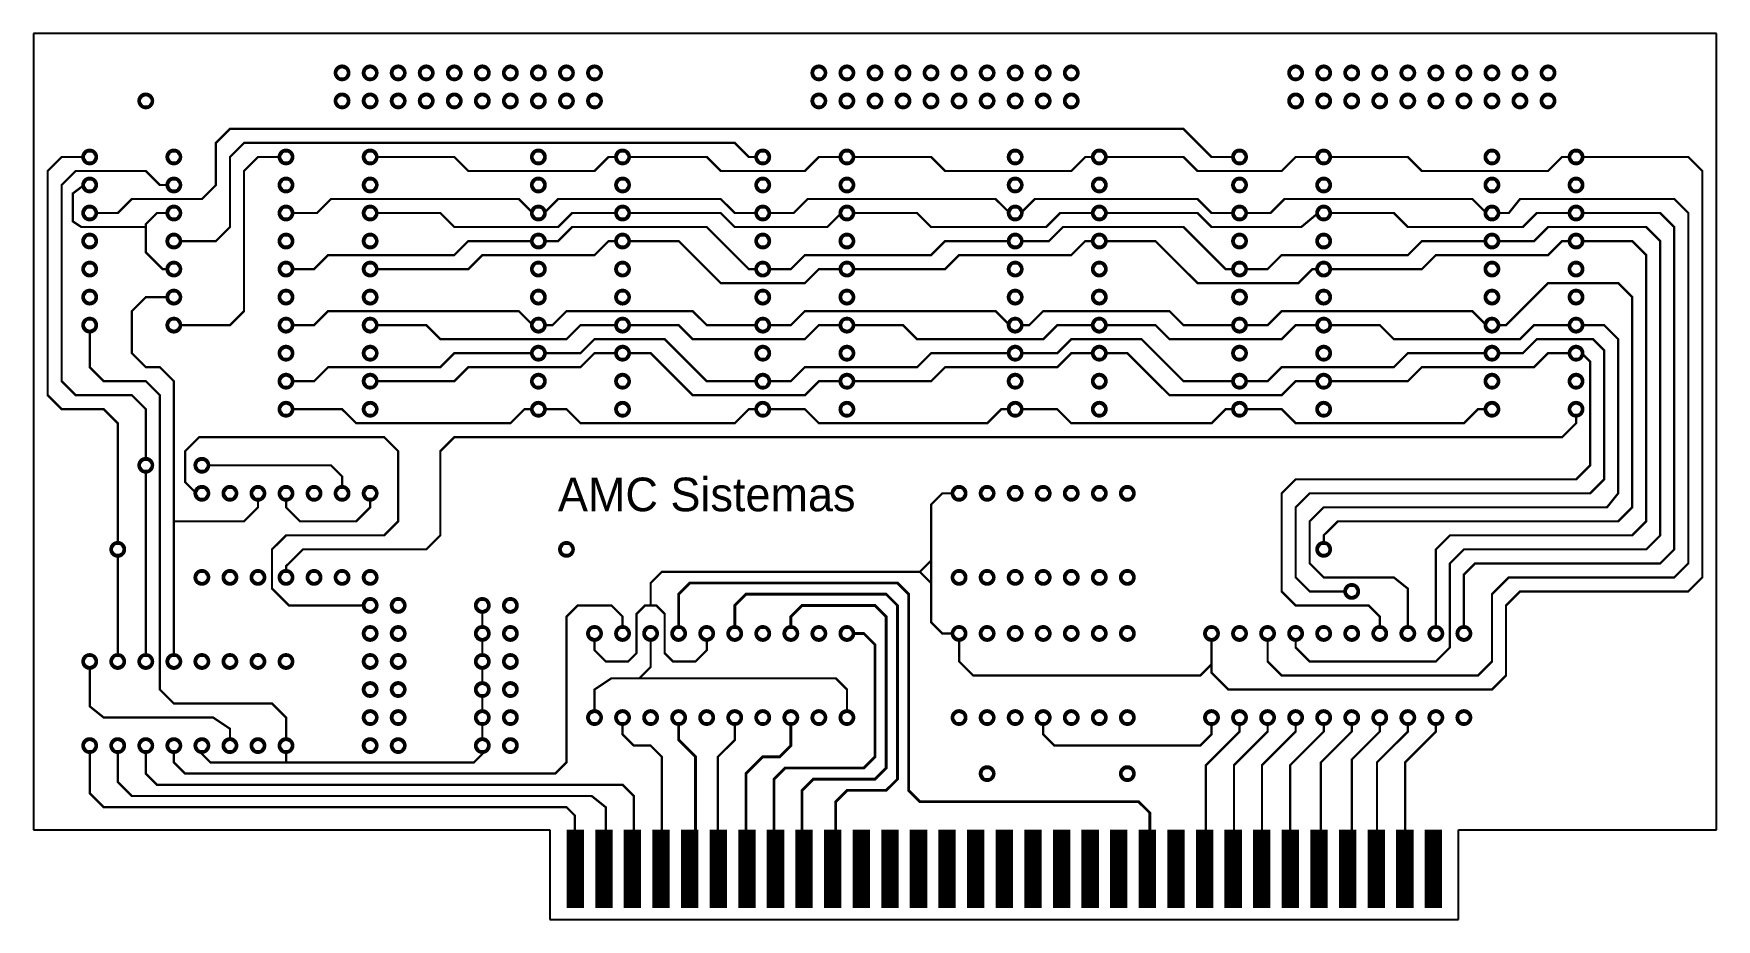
# Model space of a CAD drawing. Header units: millimetres. Extents: x 12 to 163, y 30 to 194.
# Drawn here: x 12.5 to 162.5, y 29.5 to 108.5 of the extents above; entities that cross this region are included whole.
import ezdxf
from ezdxf.enums import TextEntityAlignment as Align

# ---------------------------------------------------------------- set-up
doc = ezdxf.new("R2010")
doc.units = ezdxf.units.MM
for name, color, linetype in [('Furos', 7, 'Continuous'), ('Pontos frente', 7, 'Continuous'), ('Trilhas frente', 7, 'Continuous')]:
    doc.layers.add(name, color=color, linetype=linetype)

msp = doc.modelspace()

# ---------------------------------------------------------------- linework, layer by layer
at = {"layer": 'Furos'}
for centre in [(40, 105), (42.5, 105), (45, 105), (47.5, 105), (50, 105), (52.5, 105), (55, 105), (57.5, 105), (60, 105), (62.5, 105), (82.5, 105), (85, 105), (87.5, 105), (90, 105), (92.5, 105), (95, 105), (97.5, 105), (100, 105), (102.5, 105), (105, 105), (125, 105), (127.5, 105), (130, 105), (132.5, 105), (135, 105), (137.5, 105), (140, 105), (142.5, 105), (145, 105), (147.5, 105), (22.5, 102.5), (40, 102.5), (42.5, 102.5), (45, 102.5), (47.5, 102.5), (50, 102.5), (52.5, 102.5), (55, 102.5), (57.5, 102.5), (60, 102.5), (62.5, 102.5), (82.5, 102.5), (85, 102.5), (87.5, 102.5), (90, 102.5), (92.5, 102.5), (95, 102.5), (97.5, 102.5), (100, 102.5), (102.5, 102.5), (105, 102.5), (125, 102.5), (127.5, 102.5), (130, 102.5), (132.5, 102.5), (135, 102.5), (137.5, 102.5), (140, 102.5), (142.5, 102.5), (145, 102.5), (147.5, 102.5), (17.5, 97.5), (25, 97.5), (35, 97.5), (42.5, 97.5), (57.5, 97.5), (65, 97.5), (77.5, 97.5), (85, 97.5), (100, 97.5), (107.5, 97.5), (120, 97.5), (127.5, 97.5), (142.5, 97.5), (150, 97.5), (17.5, 95), (25, 95), (35, 95), (42.5, 95), (57.5, 95), (65, 95), (77.5, 95), (85, 95), (100, 95), (107.5, 95), (120, 95), (127.5, 95), (142.5, 95), (150, 95), (17.5, 92.5), (25, 92.5), (35, 92.5), (42.5, 92.5), (57.5, 92.5), (65, 92.5), (77.5, 92.5), (85, 92.5), (100, 92.5), (107.5, 92.5), (120, 92.5), (127.5, 92.5), (142.5, 92.5), (150, 92.5), (17.5, 90), (25, 90), (35, 90), (42.5, 90), (57.5, 90), (65, 90), (77.5, 90), (85, 90), (100, 90), (107.5, 90), (120, 90), (127.5, 90), (142.5, 90), (150, 90), (17.5, 87.5), (25, 87.5), (35, 87.5), (42.5, 87.5), (57.5, 87.5), (65, 87.5), (77.5, 87.5), (85, 87.5), (100, 87.5), (107.5, 87.5), (120, 87.5), (127.5, 87.5), (142.5, 87.5), (150, 87.5), (17.5, 85), (25, 85), (35, 85), (42.5, 85), (57.5, 85), (65, 85), (77.5, 85), (85, 85), (100, 85), (107.5, 85), (120, 85), (127.5, 85), (142.5, 85), (150, 85), (17.5, 82.5), (25, 82.5), (35, 82.5), (42.5, 82.5), (57.5, 82.5), (65, 82.5), (77.5, 82.5), (85, 82.5), (100, 82.5), (107.5, 82.5), (120, 82.5), (127.5, 82.5), (142.5, 82.5), (150, 82.5), (35, 80), (42.5, 80), (57.5, 80), (65, 80), (77.5, 80), (85, 80), (100, 80), (107.5, 80), (120, 80), (127.5, 80), (142.5, 80), (150, 80), (35, 77.5), (42.5, 77.5), (57.5, 77.5), (65, 77.5), (77.5, 77.5), (85, 77.5), (100, 77.5), (107.5, 77.5), (120, 77.5), (127.5, 77.5), (142.5, 77.5), (150, 77.5), (35, 75), (42.5, 75), (57.5, 75), (65, 75), (77.5, 75), (85, 75), (100, 75), (107.5, 75), (120, 75), (127.5, 75), (142.5, 75), (150, 75), (22.5, 70), (27.5, 70), (27.5, 67.5), (30, 67.5), (32.5, 67.5), (35, 67.5), (37.5, 67.5), (40, 67.5), (42.5, 67.5), (95, 67.5), (97.5, 67.5), (100, 67.5), (102.5, 67.5), (105, 67.5), (107.5, 67.5), (110, 67.5), (20, 62.5), (60, 62.5), (127.5, 62.5), (27.5, 60), (30, 60), (32.5, 60), (35, 60), (37.5, 60), (40, 60), (42.5, 60), (95, 60), (97.5, 60), (100, 60), (102.5, 60), (105, 60), (107.5, 60), (110, 60), (130, 58.75), (42.5, 57.5), (45, 57.5), (52.5, 57.5), (55, 57.5), (42.5, 55), (45, 55), (52.5, 55), (55, 55), (62.5, 55), (65, 55), (67.5, 55), (70, 55), (72.5, 55), (75, 55), (77.5, 55), (80, 55), (82.5, 55), (85, 55), (95, 55), (97.5, 55), (100, 55), (102.5, 55), (105, 55), (107.5, 55), (110, 55), (117.5, 55), (120, 55), (122.5, 55), (125, 55), (127.5, 55), (130, 55), (132.5, 55), (135, 55), (137.5, 55), (140, 55), (17.5, 52.5), (20, 52.5), (22.5, 52.5), (25, 52.5), (27.5, 52.5), (30, 52.5), (32.5, 52.5), (35, 52.5), (42.5, 52.5), (45, 52.5), (52.5, 52.5), (55, 52.5), (42.5, 50), (45, 50), (52.5, 50), (55, 50), (42.5, 47.5), (45, 47.5), (52.5, 47.5), (55, 47.5), (62.5, 47.5), (65, 47.5), (67.5, 47.5), (70, 47.5), (72.5, 47.5), (75, 47.5), (77.5, 47.5), (80, 47.5), (82.5, 47.5), (85, 47.5), (95, 47.5), (97.5, 47.5), (100, 47.5), (102.5, 47.5), (105, 47.5), (107.5, 47.5), (110, 47.5), (117.5, 47.5), (120, 47.5), (122.5, 47.5), (125, 47.5), (127.5, 47.5), (130, 47.5), (132.5, 47.5), (135, 47.5), (137.5, 47.5), (140, 47.5), (17.5, 45), (20, 45), (22.5, 45), (25, 45), (27.5, 45), (30, 45), (32.5, 45), (35, 45), (42.5, 45), (45, 45), (52.5, 45), (55, 45), (97.5, 42.5), (110, 42.5)]:
    msp.add_circle(centre, 0.5, dxfattribs=at)
at = {"layer": 'Pontos frente', "const_width": 0.25}
for points in [[(39.37, 105, 1), (40.62, 105, 1)], [(41.87, 105, 1), (43.12, 105, 1)], [(44.37, 105, 1), (45.62, 105, 1)], [(46.87, 105, 1), (48.12, 105, 1)], [(49.37, 105, 1), (50.62, 105, 1)], [(51.87, 105, 1), (53.12, 105, 1)], [(54.37, 105, 1), (55.62, 105, 1)], [(56.87, 105, 1), (58.12, 105, 1)], [(59.37, 105, 1), (60.62, 105, 1)], [(61.87, 105, 1), (63.12, 105, 1)], [(81.87, 105, 1), (83.12, 105, 1)], [(84.37, 105, 1), (85.62, 105, 1)], [(86.87, 105, 1), (88.12, 105, 1)], [(89.37, 105, 1), (90.62, 105, 1)], [(91.87, 105, 1), (93.12, 105, 1)], [(94.37, 105, 1), (95.62, 105, 1)], [(96.87, 105, 1), (98.12, 105, 1)], [(99.37, 105, 1), (100.62, 105, 1)], [(101.87, 105, 1), (103.12, 105, 1)], [(104.37, 105, 1), (105.62, 105, 1)], [(124.37, 105, 1), (125.62, 105, 1)], [(126.87, 105, 1), (128.12, 105, 1)], [(129.37, 105, 1), (130.62, 105, 1)], [(131.87, 105, 1), (133.12, 105, 1)], [(134.37, 105, 1), (135.62, 105, 1)], [(136.87, 105, 1), (138.12, 105, 1)], [(139.37, 105, 1), (140.62, 105, 1)], [(141.87, 105, 1), (143.12, 105, 1)], [(144.37, 105, 1), (145.62, 105, 1)], [(146.87, 105, 1), (148.12, 105, 1)], [(21.87, 102.5, 1), (23.12, 102.5, 1)], [(39.37, 102.5, 1), (40.62, 102.5, 1)], [(41.87, 102.5, 1), (43.12, 102.5, 1)], [(44.37, 102.5, 1), (45.62, 102.5, 1)], [(46.87, 102.5, 1), (48.12, 102.5, 1)], [(49.37, 102.5, 1), (50.62, 102.5, 1)], [(51.87, 102.5, 1), (53.12, 102.5, 1)], [(54.37, 102.5, 1), (55.62, 102.5, 1)], [(56.87, 102.5, 1), (58.12, 102.5, 1)], [(59.37, 102.5, 1), (60.62, 102.5, 1)], [(61.87, 102.5, 1), (63.12, 102.5, 1)], [(81.87, 102.5, 1), (83.12, 102.5, 1)], [(84.37, 102.5, 1), (85.62, 102.5, 1)], [(86.87, 102.5, 1), (88.12, 102.5, 1)], [(89.37, 102.5, 1), (90.62, 102.5, 1)], [(91.87, 102.5, 1), (93.12, 102.5, 1)], [(94.37, 102.5, 1), (95.62, 102.5, 1)], [(96.87, 102.5, 1), (98.12, 102.5, 1)], [(99.37, 102.5, 1), (100.62, 102.5, 1)], [(101.87, 102.5, 1), (103.12, 102.5, 1)], [(104.37, 102.5, 1), (105.62, 102.5, 1)], [(124.37, 102.5, 1), (125.62, 102.5, 1)], [(126.87, 102.5, 1), (128.12, 102.5, 1)], [(129.37, 102.5, 1), (130.62, 102.5, 1)], [(131.87, 102.5, 1), (133.12, 102.5, 1)], [(134.37, 102.5, 1), (135.62, 102.5, 1)], [(136.87, 102.5, 1), (138.12, 102.5, 1)], [(139.37, 102.5, 1), (140.62, 102.5, 1)], [(141.87, 102.5, 1), (143.12, 102.5, 1)], [(144.37, 102.5, 1), (145.62, 102.5, 1)], [(146.87, 102.5, 1), (148.12, 102.5, 1)], [(16.87, 97.5, 1), (18.12, 97.5, 1)], [(24.37, 97.5, 1), (25.62, 97.5, 1)], [(34.37, 97.5, 1), (35.62, 97.5, 1)], [(41.87, 97.5, 1), (43.12, 97.5, 1)], [(56.87, 97.5, 1), (58.12, 97.5, 1)], [(64.37, 97.5, 1), (65.62, 97.5, 1)], [(76.87, 97.5, 1), (78.12, 97.5, 1)], [(84.37, 97.5, 1), (85.62, 97.5, 1)], [(99.37, 97.5, 1), (100.62, 97.5, 1)], [(106.87, 97.5, 1), (108.12, 97.5, 1)], [(119.37, 97.5, 1), (120.62, 97.5, 1)], [(126.87, 97.5, 1), (128.12, 97.5, 1)], [(141.87, 97.5, 1), (143.12, 97.5, 1)], [(149.37, 97.5, 1), (150.62, 97.5, 1)], [(16.87, 95, 1), (18.12, 95, 1)], [(24.37, 95, 1), (25.62, 95, 1)], [(34.37, 95, 1), (35.62, 95, 1)], [(41.87, 95, 1), (43.12, 95, 1)], [(56.87, 95, 1), (58.12, 95, 1)], [(64.37, 95, 1), (65.62, 95, 1)], [(76.87, 95, 1), (78.12, 95, 1)], [(84.37, 95, 1), (85.62, 95, 1)], [(99.37, 95, 1), (100.62, 95, 1)], [(106.87, 95, 1), (108.12, 95, 1)], [(119.37, 95, 1), (120.62, 95, 1)], [(126.87, 95, 1), (128.12, 95, 1)], [(141.87, 95, 1), (143.12, 95, 1)], [(149.37, 95, 1), (150.62, 95, 1)], [(16.87, 92.5, 1), (18.12, 92.5, 1)], [(24.37, 92.5, 1), (25.62, 92.5, 1)], [(34.37, 92.5, 1), (35.62, 92.5, 1)], [(41.87, 92.5, 1), (43.12, 92.5, 1)], [(56.87, 92.5, 1), (58.12, 92.5, 1)], [(64.37, 92.5, 1), (65.62, 92.5, 1)], [(76.87, 92.5, 1), (78.12, 92.5, 1)], [(84.37, 92.5, 1), (85.62, 92.5, 1)], [(99.37, 92.5, 1), (100.62, 92.5, 1)], [(106.87, 92.5, 1), (108.12, 92.5, 1)], [(119.37, 92.5, 1), (120.62, 92.5, 1)], [(126.87, 92.5, 1), (128.12, 92.5, 1)], [(141.87, 92.5, 1), (143.12, 92.5, 1)], [(149.37, 92.5, 1), (150.62, 92.5, 1)], [(16.87, 90, 1), (18.12, 90, 1)], [(24.37, 90, 1), (25.62, 90, 1)], [(34.37, 90, 1), (35.62, 90, 1)], [(41.87, 90, 1), (43.12, 90, 1)], [(56.87, 90, 1), (58.12, 90, 1)], [(64.37, 90, 1), (65.62, 90, 1)], [(76.87, 90, 1), (78.12, 90, 1)], [(84.37, 90, 1), (85.62, 90, 1)], [(99.37, 90, 1), (100.62, 90, 1)], [(106.87, 90, 1), (108.12, 90, 1)], [(119.37, 90, 1), (120.62, 90, 1)], [(126.87, 90, 1), (128.12, 90, 1)], [(141.87, 90, 1), (143.12, 90, 1)], [(149.37, 90, 1), (150.62, 90, 1)], [(16.87, 87.5, 1), (18.12, 87.5, 1)], [(24.37, 87.5, 1), (25.62, 87.5, 1)], [(34.37, 87.5, 1), (35.62, 87.5, 1)], [(41.87, 87.5, 1), (43.12, 87.5, 1)], [(56.87, 87.5, 1), (58.12, 87.5, 1)], [(64.37, 87.5, 1), (65.62, 87.5, 1)], [(76.87, 87.5, 1), (78.12, 87.5, 1)], [(84.37, 87.5, 1), (85.62, 87.5, 1)], [(99.37, 87.5, 1), (100.62, 87.5, 1)], [(106.87, 87.5, 1), (108.12, 87.5, 1)], [(119.37, 87.5, 1), (120.62, 87.5, 1)], [(126.87, 87.5, 1), (128.12, 87.5, 1)], [(141.87, 87.5, 1), (143.12, 87.5, 1)], [(149.37, 87.5, 1), (150.62, 87.5, 1)], [(16.87, 85, 1), (18.12, 85, 1)], [(24.37, 85, 1), (25.62, 85, 1)], [(34.37, 85, 1), (35.62, 85, 1)], [(41.87, 85, 1), (43.12, 85, 1)], [(56.87, 85, 1), (58.12, 85, 1)], [(64.37, 85, 1), (65.62, 85, 1)], [(76.87, 85, 1), (78.12, 85, 1)], [(84.37, 85, 1), (85.62, 85, 1)], [(99.37, 85, 1), (100.62, 85, 1)], [(106.87, 85, 1), (108.12, 85, 1)], [(119.37, 85, 1), (120.62, 85, 1)], [(126.87, 85, 1), (128.12, 85, 1)], [(141.87, 85, 1), (143.12, 85, 1)], [(149.37, 85, 1), (150.62, 85, 1)], [(16.87, 82.5, 1), (18.12, 82.5, 1)], [(24.37, 82.5, 1), (25.62, 82.5, 1)], [(34.37, 82.5, 1), (35.62, 82.5, 1)], [(41.87, 82.5, 1), (43.12, 82.5, 1)], [(56.87, 82.5, 1), (58.12, 82.5, 1)], [(64.37, 82.5, 1), (65.62, 82.5, 1)], [(76.87, 82.5, 1), (78.12, 82.5, 1)], [(84.37, 82.5, 1), (85.62, 82.5, 1)], [(99.37, 82.5, 1), (100.62, 82.5, 1)], [(106.87, 82.5, 1), (108.12, 82.5, 1)], [(119.37, 82.5, 1), (120.62, 82.5, 1)], [(126.87, 82.5, 1), (128.12, 82.5, 1)], [(141.87, 82.5, 1), (143.12, 82.5, 1)], [(149.37, 82.5, 1), (150.62, 82.5, 1)], [(34.37, 80, 1), (35.62, 80, 1)], [(41.87, 80, 1), (43.12, 80, 1)], [(56.87, 80, 1), (58.12, 80, 1)], [(64.37, 80, 1), (65.62, 80, 1)], [(76.87, 80, 1), (78.12, 80, 1)], [(84.37, 80, 1), (85.62, 80, 1)], [(99.37, 80, 1), (100.62, 80, 1)], [(106.87, 80, 1), (108.12, 80, 1)], [(119.37, 80, 1), (120.62, 80, 1)], [(126.87, 80, 1), (128.12, 80, 1)], [(141.87, 80, 1), (143.12, 80, 1)], [(149.37, 80, 1), (150.62, 80, 1)], [(34.37, 77.5, 1), (35.62, 77.5, 1)], [(41.87, 77.5, 1), (43.12, 77.5, 1)], [(56.87, 77.5, 1), (58.12, 77.5, 1)], [(64.37, 77.5, 1), (65.62, 77.5, 1)], [(76.87, 77.5, 1), (78.12, 77.5, 1)], [(84.37, 77.5, 1), (85.62, 77.5, 1)], [(99.37, 77.5, 1), (100.62, 77.5, 1)], [(106.87, 77.5, 1), (108.12, 77.5, 1)], [(119.37, 77.5, 1), (120.62, 77.5, 1)], [(126.87, 77.5, 1), (128.12, 77.5, 1)], [(141.87, 77.5, 1), (143.12, 77.5, 1)], [(149.37, 77.5, 1), (150.62, 77.5, 1)], [(34.37, 75, 1), (35.62, 75, 1)], [(41.87, 75, 1), (43.12, 75, 1)], [(56.87, 75, 1), (58.12, 75, 1)], [(64.37, 75, 1), (65.62, 75, 1)], [(76.87, 75, 1), (78.12, 75, 1)], [(84.37, 75, 1), (85.62, 75, 1)], [(99.37, 75, 1), (100.62, 75, 1)], [(106.87, 75, 1), (108.12, 75, 1)], [(119.37, 75, 1), (120.62, 75, 1)], [(126.87, 75, 1), (128.12, 75, 1)], [(141.87, 75, 1), (143.12, 75, 1)], [(149.37, 75, 1), (150.62, 75, 1)], [(21.87, 70, 1), (23.12, 70, 1)], [(26.87, 70, 1), (28.12, 70, 1)], [(26.87, 67.5, 1), (28.12, 67.5, 1)], [(29.37, 67.5, 1), (30.62, 67.5, 1)], [(31.87, 67.5, 1), (33.12, 67.5, 1)], [(34.37, 67.5, 1), (35.62, 67.5, 1)], [(36.87, 67.5, 1), (38.12, 67.5, 1)], [(39.37, 67.5, 1), (40.62, 67.5, 1)], [(41.87, 67.5, 1), (43.12, 67.5, 1)], [(94.37, 67.5, 1), (95.62, 67.5, 1)], [(96.87, 67.5, 1), (98.12, 67.5, 1)], [(99.37, 67.5, 1), (100.62, 67.5, 1)], [(101.87, 67.5, 1), (103.12, 67.5, 1)], [(104.37, 67.5, 1), (105.62, 67.5, 1)], [(106.87, 67.5, 1), (108.12, 67.5, 1)], [(109.37, 67.5, 1), (110.62, 67.5, 1)], [(19.37, 62.5, 1), (20.62, 62.5, 1)], [(59.37, 62.5, 1), (60.62, 62.5, 1)], [(126.87, 62.5, 1), (128.12, 62.5, 1)], [(26.87, 60, 1), (28.12, 60, 1)], [(29.37, 60, 1), (30.62, 60, 1)], [(31.87, 60, 1), (33.12, 60, 1)], [(34.37, 60, 1), (35.62, 60, 1)], [(36.87, 60, 1), (38.12, 60, 1)], [(39.37, 60, 1), (40.62, 60, 1)], [(41.87, 60, 1), (43.12, 60, 1)], [(94.37, 60, 1), (95.62, 60, 1)], [(96.87, 60, 1), (98.12, 60, 1)], [(99.37, 60, 1), (100.62, 60, 1)], [(101.87, 60, 1), (103.12, 60, 1)], [(104.37, 60, 1), (105.62, 60, 1)], [(106.87, 60, 1), (108.12, 60, 1)], [(109.37, 60, 1), (110.62, 60, 1)], [(129.37, 58.75, 1), (130.62, 58.75, 1)], [(41.87, 57.5, 1), (43.12, 57.5, 1)], [(44.37, 57.5, 1), (45.62, 57.5, 1)], [(51.87, 57.5, 1), (53.12, 57.5, 1)], [(54.37, 57.5, 1), (55.62, 57.5, 1)], [(41.87, 55, 1), (43.12, 55, 1)], [(44.37, 55, 1), (45.62, 55, 1)], [(51.87, 55, 1), (53.12, 55, 1)], [(54.37, 55, 1), (55.62, 55, 1)], [(61.87, 55, 1), (63.12, 55, 1)], [(64.37, 55, 1), (65.62, 55, 1)], [(66.87, 55, 1), (68.12, 55, 1)], [(69.37, 55, 1), (70.62, 55, 1)], [(71.87, 55, 1), (73.12, 55, 1)], [(74.37, 55, 1), (75.62, 55, 1)], [(76.87, 55, 1), (78.12, 55, 1)], [(79.37, 55, 1), (80.62, 55, 1)], [(81.87, 55, 1), (83.12, 55, 1)], [(84.37, 55, 1), (85.62, 55, 1)], [(94.37, 55, 1), (95.62, 55, 1)], [(96.87, 55, 1), (98.12, 55, 1)], [(99.37, 55, 1), (100.62, 55, 1)], [(101.87, 55, 1), (103.12, 55, 1)], [(104.37, 55, 1), (105.62, 55, 1)], [(106.87, 55, 1), (108.12, 55, 1)], [(109.37, 55, 1), (110.62, 55, 1)], [(116.87, 55, 1), (118.12, 55, 1)], [(119.37, 55, 1), (120.62, 55, 1)], [(121.87, 55, 1), (123.12, 55, 1)], [(124.37, 55, 1), (125.62, 55, 1)], [(126.87, 55, 1), (128.12, 55, 1)], [(129.37, 55, 1), (130.62, 55, 1)], [(131.87, 55, 1), (133.12, 55, 1)], [(134.37, 55, 1), (135.62, 55, 1)], [(136.87, 55, 1), (138.12, 55, 1)], [(139.37, 55, 1), (140.62, 55, 1)], [(16.87, 52.5, 1), (18.12, 52.5, 1)], [(19.37, 52.5, 1), (20.62, 52.5, 1)], [(21.87, 52.5, 1), (23.12, 52.5, 1)], [(24.37, 52.5, 1), (25.62, 52.5, 1)], [(26.87, 52.5, 1), (28.12, 52.5, 1)], [(29.37, 52.5, 1), (30.62, 52.5, 1)], [(31.87, 52.5, 1), (33.12, 52.5, 1)], [(34.37, 52.5, 1), (35.62, 52.5, 1)], [(41.87, 52.5, 1), (43.12, 52.5, 1)], [(44.37, 52.5, 1), (45.62, 52.5, 1)], [(51.87, 52.5, 1), (53.12, 52.5, 1)], [(54.37, 52.5, 1), (55.62, 52.5, 1)], [(41.87, 50, 1), (43.12, 50, 1)], [(44.37, 50, 1), (45.62, 50, 1)], [(51.87, 50, 1), (53.12, 50, 1)], [(54.37, 50, 1), (55.62, 50, 1)], [(41.87, 47.5, 1), (43.12, 47.5, 1)], [(44.37, 47.5, 1), (45.62, 47.5, 1)], [(51.87, 47.5, 1), (53.12, 47.5, 1)], [(54.37, 47.5, 1), (55.62, 47.5, 1)], [(61.87, 47.5, 1), (63.12, 47.5, 1)], [(64.37, 47.5, 1), (65.62, 47.5, 1)], [(66.87, 47.5, 1), (68.12, 47.5, 1)], [(69.37, 47.5, 1), (70.62, 47.5, 1)], [(71.87, 47.5, 1), (73.12, 47.5, 1)], [(74.37, 47.5, 1), (75.62, 47.5, 1)], [(76.87, 47.5, 1), (78.12, 47.5, 1)], [(79.37, 47.5, 1), (80.62, 47.5, 1)], [(81.87, 47.5, 1), (83.12, 47.5, 1)], [(84.37, 47.5, 1), (85.62, 47.5, 1)], [(94.37, 47.5, 1), (95.62, 47.5, 1)], [(96.87, 47.5, 1), (98.12, 47.5, 1)], [(99.37, 47.5, 1), (100.62, 47.5, 1)], [(101.87, 47.5, 1), (103.12, 47.5, 1)], [(104.37, 47.5, 1), (105.62, 47.5, 1)], [(106.87, 47.5, 1), (108.12, 47.5, 1)], [(109.37, 47.5, 1), (110.62, 47.5, 1)], [(116.87, 47.5, 1), (118.12, 47.5, 1)], [(119.37, 47.5, 1), (120.62, 47.5, 1)], [(121.87, 47.5, 1), (123.12, 47.5, 1)], [(124.37, 47.5, 1), (125.62, 47.5, 1)], [(126.87, 47.5, 1), (128.12, 47.5, 1)], [(129.37, 47.5, 1), (130.62, 47.5, 1)], [(131.87, 47.5, 1), (133.12, 47.5, 1)], [(134.37, 47.5, 1), (135.62, 47.5, 1)], [(136.87, 47.5, 1), (138.12, 47.5, 1)], [(139.37, 47.5, 1), (140.62, 47.5, 1)], [(16.87, 45, 1), (18.12, 45, 1)], [(19.37, 45, 1), (20.62, 45, 1)], [(21.87, 45, 1), (23.12, 45, 1)], [(24.37, 45, 1), (25.62, 45, 1)], [(26.87, 45, 1), (28.12, 45, 1)], [(29.37, 45, 1), (30.62, 45, 1)], [(31.87, 45, 1), (33.12, 45, 1)], [(34.37, 45, 1), (35.62, 45, 1)], [(41.87, 45, 1), (43.12, 45, 1)], [(44.37, 45, 1), (45.62, 45, 1)], [(51.87, 45, 1), (53.12, 45, 1)], [(54.37, 45, 1), (55.62, 45, 1)], [(96.87, 42.5, 1), (98.12, 42.5, 1)], [(109.37, 42.5, 1), (110.62, 42.5, 1)]]:
    msp.add_lwpolyline(points, format="xyb", close=True, dxfattribs=at)
at = {"layer": 'Trilhas frente'}
for p, q in [((12.5, 108.5), (12.5, 37.5)), ((162.5, 108.5), (12.5, 108.5)), ((162.5, 37.5), (162.5, 108.5)), ((12.5, 37.5), (58.5, 37.5)), ((58.5, 37.5), (58.5, 29.5)), ((139.5, 37.5), (162.5, 37.5)), ((139.5, 29.5), (139.5, 37.5)), ((58.5, 29.5), (139.5, 29.5))]:
    msp.add_line(p, q, dxfattribs=at)
for points, const_width in [([(18, 92.5), (20, 92.5), (21.25, 93.75), (27.5, 93.75), (28.75, 95), (28.75, 98.75), (30, 100), (115, 100), (117.5, 97.5), (119.5, 97.5)], 0.2), ([(20, 63), (20, 73.75), (18.75, 75), (15, 75), (13.75, 76.25), (13.75, 96.25), (15, 97.5), (17, 97.5)], 0.2), ([(25.5, 90), (28.75, 90), (30, 91.25), (30, 97.5), (31.25, 98.75), (75, 98.75), (76.25, 97.5), (77, 97.5)], 0.2), ([(25.5, 82.5), (30, 82.5), (31.25, 83.75), (31.25, 96.25), (32.5, 97.5), (34.5, 97.5)], 0.2), ([(43, 97.5), (50, 97.5), (51.25, 96.25), (62.5, 96.25), (63.75, 97.5), (64.5, 97.5)], 0.2), ([(65.5, 97.5), (72.5, 97.5), (73.75, 96.25), (81.25, 96.25), (82.5, 97.5), (84.5, 97.5)], 0.2), ([(85.5, 97.5), (92.5, 97.5), (93.75, 96.25), (105, 96.25), (106.25, 97.5), (107, 97.5)], 0.2), ([(108, 97.5), (115, 97.5), (116.25, 96.25), (123.75, 96.25), (125, 97.5), (127, 97.5)], 0.2), ([(150.5, 97.5), (160, 97.5), (161.25, 96.25), (161.25, 60), (160, 58.75), (145, 58.75), (143.75, 57.5), (143.75, 51.25), (142.5, 50), (119, 50), (117.5, 51.5), (117.5, 52.5)], 0.2), ([(128, 97.5), (135, 97.5), (136.25, 96.25), (147.5, 96.25), (148.75, 97.5), (149.5, 97.5)], 0.2), ([(22.5, 70.5), (22.5, 75), (21.25, 76.25), (16.25, 76.25), (15, 77.5), (15, 95), (16.25, 96.25), (22.5, 96.25), (23.75, 95), (24.5, 95)], 0.2), ([(17, 95), (16, 94.25), (16, 91.75), (16.75, 91.25), (22.5, 91.25)], 0.2), ([(35.5, 92.5), (37.75, 92.5), (39, 93.75), (55.75, 93.75), (57, 92.5)], 0.2), ([(58, 92.5), (59.25, 93.75), (73.75, 93.75), (75, 92.5), (77, 92.5)], 0.2), ([(78, 92.5), (80.25, 92.5), (81.5, 93.75), (98.25, 93.75), (99.5, 92.5)], 0.2), ([(100.5, 92.5), (101.75, 93.75), (116.25, 93.75), (117.5, 92.5), (119.5, 92.5)], 0.2), ([(120.5, 92.5), (122.75, 92.5), (124, 93.75), (140.75, 93.75), (142, 92.5)], 0.2), ([(143, 92.5), (144, 92.5), (145, 93.75), (158.75, 93.75), (160, 92.5), (160, 61.25), (158.75, 60), (144, 60), (142.5, 58.5), (142.5, 52.5), (141.25, 51.25), (123.75, 51.25), (122.5, 52.5), (122.5, 54.5)], 0.2), ([(24.5, 92.5), (23.5, 92.5), (22.5, 91.5), (22.5, 89), (24, 87.5), (24.5, 87.5)], 0.2), ([(43, 92.5), (48.75, 92.5), (50, 91.25), (59.25, 91.25), (60.5, 92.5), (64.5, 92.5)], 0.2), ([(65.5, 92.5), (73.75, 92.5), (75, 91.25), (83.25, 91.25), (84.5, 92.5)], 0.2), ([(85.5, 92.5), (91.25, 92.5), (92.5, 91.25), (102.75, 91.25), (104, 92.5), (107, 92.5)], 0.2), ([(108, 92.5), (116.25, 92.5), (117.5, 91.25), (125.5, 91.25), (127, 92.5)], 0.2), ([(128, 92.5), (133.75, 92.5), (135, 91.25), (145.25, 91.25), (146.5, 92.5), (149.5, 92.5)], 0.2), ([(150.5, 92.5), (157.5, 92.5), (158.75, 91.25), (158.75, 62.5), (157.5, 61.25), (141, 61.25), (140, 60.25), (140, 55.5)], 0.2), ([(35.5, 87.5), (37.5, 87.5), (38.75, 88.75), (50, 88.75), (51.25, 90), (57, 90)], 0.2), ([(64.5, 90), (63.75, 90), (62.5, 88.75), (52.5, 88.75), (51.25, 87.5), (43, 87.5)], 0.2), ([(58, 90), (59.25, 90), (60.5, 91.25), (72.5, 91.25), (76.25, 87.5), (77, 87.5)], 0.2), ([(65.5, 90), (70, 90), (73.75, 86.25), (81.25, 86.25), (82.5, 87.5), (84.5, 87.5)], 0.2), ([(78, 87.5), (80, 87.5), (81.25, 88.75), (92.5, 88.75), (93.75, 90), (99.5, 90)], 0.2), ([(107, 90), (106.25, 90), (105, 88.75), (95, 88.75), (93.75, 87.5), (85.5, 87.5)], 0.2), ([(100.5, 90), (103, 90), (104.25, 91.25), (115, 91.25), (118.75, 87.5), (119.5, 87.5)], 0.2), ([(108, 90), (112.5, 90), (116.25, 86.25), (125.25, 86.25), (126.5, 87.5), (127, 87.5)], 0.2), ([(120.5, 87.5), (122.5, 87.5), (123.75, 88.75), (135, 88.75), (136.25, 90), (142, 90)], 0.2), ([(143, 90), (146.25, 90), (147.5, 91.25), (156.25, 91.25), (157.5, 90), (157.5, 63.75), (156.25, 62.5), (140, 62.5), (138.75, 61.25), (138.75, 53.75), (137.5, 52.5), (126.25, 52.5), (125, 53.75), (125, 54.5)], 0.2), ([(149.5, 90), (148.75, 90), (147.5, 88.75), (137.5, 88.75), (136.25, 87.5), (128, 87.5)], 0.2), ([(150.5, 90), (155, 90), (156.25, 88.75), (156.25, 65), (155, 63.75), (138.75, 63.75), (137.5, 62.5), (137.5, 55.5)], 0.2), ([(143, 82.5), (143.75, 82.5), (147.5, 86.25), (153.75, 86.25), (155, 85), (155, 66.25), (153.75, 65), (128.75, 65), (127.5, 63.75), (127.5, 63)], 0.2), ([(25, 53), (25, 77.5), (23.75, 78.75), (22.5, 78.75), (21.25, 80), (21.25, 83.75), (22.5, 85), (24.5, 85)], 0.2), ([(35.5, 82.5), (37.5, 82.5), (38.75, 83.75), (55.75, 83.75), (57, 82.5)], 0.2), ([(64.5, 82.5), (61.25, 82.5), (60, 81.25), (48.75, 81.25), (47.5, 82.5), (43, 82.5)], 0.2), ([(77, 82.5), (72.5, 82.5), (71.25, 83.75), (60, 83.75), (58.75, 82.5), (58, 82.5)], 0.2), ([(84.5, 82.5), (82.5, 82.5), (81.25, 81.25), (71.25, 81.25), (70, 82.5), (65.5, 82.5)], 0.2), ([(78, 82.5), (80, 82.5), (81.25, 83.75), (98.25, 83.75), (99.5, 82.5)], 0.2), ([(107, 82.5), (103.75, 82.5), (102.5, 81.25), (91.25, 81.25), (90, 82.5), (85.5, 82.5)], 0.2), ([(119.5, 82.5), (115, 82.5), (113.75, 83.75), (102.5, 83.75), (101.25, 82.5), (100.5, 82.5)], 0.2), ([(127, 82.5), (125, 82.5), (123.75, 81.25), (113.75, 81.25), (112.5, 82.5), (108, 82.5)], 0.2), ([(120.5, 82.5), (122.5, 82.5), (123.75, 83.75), (140.75, 83.75), (142, 82.5)], 0.2), ([(150.5, 82.5), (152.5, 82.5), (153.75, 81.25), (153.75, 67.5), (152.75, 66.25), (127.5, 66.25), (126.25, 65), (126.25, 61.25), (127.5, 60), (133.75, 60), (135, 59), (135, 55.5)], 0.2), ([(149.5, 82.5), (146.25, 82.5), (145, 81.25), (133.75, 81.25), (132.5, 82.5), (128, 82.5)], 0.2), ([(17.5, 82), (17.5, 78.75), (18.75, 77.5), (22.5, 77.5), (23.75, 76.25), (23.75, 50), (25, 48.75), (33.75, 48.75), (35, 47.5), (35, 45.5)], 0.2), ([(58, 80), (61.25, 80), (62.5, 81.25), (68.75, 81.25), (72.5, 77.5), (77, 77.5)], 0.2), ([(100.5, 80), (103.75, 80), (105, 81.25), (111.25, 81.25), (115, 77.5), (119.5, 77.5)], 0.2), ([(143, 80), (145.25, 80), (146.5, 81.25), (151.5, 81.25), (152.5, 80.25), (152.5, 68.75), (151.25, 67.5), (126.25, 67.5), (125, 66.25), (125, 60), (126.25, 58.75), (129.5, 58.75)], 0.2), ([(57, 80), (50, 80), (48.75, 78.75), (38.75, 78.75), (37.5, 77.5), (35.5, 77.5)], 0.2), ([(64.5, 80), (62.5, 80), (61.25, 78.75), (51.25, 78.75), (50, 77.5), (43, 77.5)], 0.2), ([(84.5, 77.5), (82.5, 77.5), (81.25, 76.25), (71.25, 76.25), (67.5, 80), (65.5, 80)], 0.2), ([(99.5, 80), (92.5, 80), (91.25, 78.75), (81.25, 78.75), (80, 77.5), (78, 77.5)], 0.2), ([(107, 80), (105, 80), (103.75, 78.75), (93.75, 78.75), (92.5, 77.5), (85.5, 77.5)], 0.2), ([(127, 77.5), (125, 77.5), (123.75, 76.25), (113.75, 76.25), (110, 80), (108, 80)], 0.2), ([(142, 80), (135, 80), (133.75, 78.75), (123.75, 78.75), (122.5, 77.5), (120.5, 77.5)], 0.2), ([(150.5, 80), (151.25, 79.25), (151.25, 70), (150, 68.75), (125, 68.75), (123.75, 67.5), (123.75, 58.75), (125, 57.5), (131.5, 57.5), (132.5, 56.5), (132.5, 55.5)], 0.2), ([(149.5, 80), (147.5, 80), (146.25, 78.75), (136.25, 78.75), (135, 77.5), (128, 77.5)], 0.2), ([(35.5, 75), (40, 75), (41.25, 73.75), (55, 73.75), (56.25, 75), (57, 75)], 0.2), ([(58, 75), (60, 75), (61.25, 73.75), (75, 73.75), (76.25, 75), (77, 75)], 0.2), ([(78, 75), (81.25, 75), (82.5, 73.75), (97.5, 73.75), (98.75, 75), (99.5, 75)], 0.2), ([(100.5, 75), (103.75, 75), (105, 73.75), (117.5, 73.75), (118.75, 75), (119.5, 75)], 0.2), ([(120.5, 75), (123.75, 75), (125, 73.75), (140, 73.75), (141.25, 75), (142, 75)], 0.2), ([(150, 74.5), (150, 73.75), (148.75, 72.5), (50, 72.5), (48.75, 71.25), (48.75, 63.75), (47.5, 62.5), (36.5, 62.5), (35, 61), (35, 60.5)], 0.2), ([(27, 67.5), (26, 68.5), (26, 71.25), (27.25, 72.5), (43.75, 72.5), (45, 71.25), (45, 65), (43.75, 63.75), (35, 63.75), (33.75, 62.5), (33.75, 59), (35.25, 57.5), (42, 57.5)], 0.2), ([(22.5, 69.5), (22.5, 53)], 0.2), ([(40, 68), (40, 69), (39, 70), (28, 70)], 0.2), ([(67.5, 57.5), (67.5, 59.5), (68.5, 60.5), (91.5, 60.5), (92.5, 61.5), (92.5, 66.5), (93.5, 67.5), (94.5, 67.5)], 0.2), ([(32.5, 67), (32.5, 66.25), (31.25, 65), (25, 65)], 0.2), ([(35, 67), (35, 66.25), (36.25, 65), (41.25, 65), (42.5, 66.25), (42.5, 67)], 0.2), ([(20, 62), (20, 53)], 0.2), ([(92.5, 61.5), (92.5, 59.5)], 0.2), ([(91.5, 60.5), (92.5, 59.5), (92.5, 56), (93.5, 55), (94.5, 55)], 0.2), ([(112, 37.5), (112, 39), (111, 40), (91.5, 40), (90.5, 41), (90.5, 58.5), (89.5, 59.5), (71, 59.5), (70, 58.5), (70, 55.5)], 0.25), ([(84, 37.5), (84, 40), (85, 41), (88.5, 41), (89.5, 42), (89.5, 57.5), (88.5, 58.5), (76, 58.5), (75, 57.5), (75, 55.5)], 0.25), ([(25, 44.5), (25, 43.5), (26, 42.5), (59, 42.5), (60, 43.5), (60, 56.5), (61, 57.5), (64, 57.5), (65, 56.5), (65, 55.5)], 0.2), ([(52.5, 57), (52.5, 55.5)], 0.2), ([(62.5, 54.5), (62.5, 53.5), (63.5, 52.5), (65.5, 52.5), (66.25, 53.25), (66.25, 56.75), (67, 57.5), (68, 57.5), (68.75, 56.75), (68.75, 53.25), (69.5, 52.5), (71.5, 52.5), (72.5, 53.5), (72.5, 54.5)], 0.2), ([(81, 37.5), (81, 41), (82, 42), (87.5, 42), (88.5, 43), (88.5, 56.5), (87.5, 57.5), (81, 57.5), (80, 56.5), (80, 55.5)], 0.25), ([(52.5, 54.5), (52.5, 53)], 0.2), ([(62.5, 48), (62.5, 50), (64, 51), (66.5, 51), (67.5, 52), (67.5, 54.5)], 0.2), ([(78.5, 37.5), (78.5, 42), (79.5, 43), (86.5, 43), (87.5, 44), (87.5, 54), (86.5, 55), (85.5, 55)], 0.25), ([(95, 54.5), (95, 52.5), (96.25, 51.25), (116.5, 51.25), (117.5, 52.25), (117.5, 54.5)], 0.2), ([(30, 45.5), (30, 46.5), (28.5, 47.5), (18.75, 47.5), (17.5, 48.5), (17.5, 52)], 0.2), ([(52.5, 52), (52.5, 50.5)], 0.2), ([(66.5, 51), (84, 51), (85, 50), (85, 48)], 0.2), ([(52.5, 49.5), (52.5, 48)], 0.2), ([(52.5, 47), (52.5, 45.5)], 0.2), ([(68.5, 37.5), (68.5, 44), (67.5, 45), (66, 45), (65, 46), (65, 47)], 0.2), ([(71.5, 37.5), (71.5, 44), (70, 45.5), (70, 47)], 0.25), ([(73.5, 37.5), (73.5, 44), (75, 45.5), (75, 47)], 0.2), ([(76, 37.5), (76, 42.5), (77.5, 44), (79, 44), (80, 45), (80, 47)], 0.25), ([(102.5, 47), (102.5, 46), (103.5, 45), (116.5, 45), (117.5, 46), (117.5, 47)], 0.2), ([(120, 47), (120, 46.25), (117, 43.25), (117, 37.5)], 0.2), ([(122.5, 47), (122.5, 46.25), (119.5, 43.25), (119.5, 37.5)], 0.2), ([(125, 47), (125, 46.25), (122, 43.25), (122, 37.5)], 0.2), ([(127.5, 47), (127.5, 46.25), (124.5, 43.25), (124.5, 37.5)], 0.2), ([(130, 47), (130, 46.25), (127.25, 43.5), (127.25, 37.5)], 0.2), ([(132.5, 47), (132.5, 46.25), (130, 43.75), (130, 37.5)], 0.2), ([(135, 47), (135, 46.25), (132.25, 43.5), (132.25, 37.5)], 0.2), ([(137.5, 47), (137.5, 46.25), (134.75, 43.5), (134.75, 37.5)], 0.2), ([(60.75, 37.5), (60.75, 38.75), (60, 39.5), (18.75, 39.5), (17.5, 40.75), (17.5, 44.5)], 0.2), ([(20, 44.5), (20, 41.75), (21.25, 40.5), (62.25, 40.5), (63.5, 39.5), (63.5, 37.5)], 0.2), ([(22.5, 44.5), (22.5, 42.5), (23.5, 41.5), (65, 41.5), (66, 40.5), (66, 37.5)], 0.2), ([(27.5, 44.5), (27.5, 44.25), (28.25, 43.5), (51.75, 43.5), (52.5, 44.25), (52.5, 44.5)], 0.2), ([(35, 44.5), (35, 43.5)], 0.2), ([(60.78, 30.5), (60.78, 37.5)], 1.55), ([(63.33, 30.5), (63.33, 37.5)], 1.55), ([(65.88, 30.5), (65.88, 37.5)], 1.55), ([(68.43, 30.5), (68.43, 37.5)], 1.55), ([(70.98, 30.5), (70.98, 37.5)], 1.55), ([(73.53, 30.5), (73.53, 37.5)], 1.55), ([(76.08, 30.5), (76.08, 37.5)], 1.55), ([(78.63, 30.5), (78.63, 37.5)], 1.55), ([(81.18, 30.5), (81.18, 37.5)], 1.55), ([(83.73, 30.5), (83.73, 37.5)], 1.55), ([(86.28, 30.5), (86.28, 37.5)], 1.55), ([(88.83, 30.5), (88.83, 37.5)], 1.55), ([(91.38, 30.5), (91.38, 37.5)], 1.55), ([(93.93, 30.5), (93.93, 37.5)], 1.55), ([(96.48, 30.5), (96.48, 37.5)], 1.55), ([(99.03, 30.5), (99.03, 37.5)], 1.55), ([(101.58, 30.5), (101.58, 37.5)], 1.55), ([(104.13, 30.5), (104.13, 37.5)], 1.55), ([(106.68, 30.5), (106.68, 37.5)], 1.55), ([(109.23, 30.5), (109.23, 37.5)], 1.55), ([(111.78, 30.5), (111.78, 37.5)], 1.55), ([(114.33, 30.5), (114.33, 37.5)], 1.55), ([(116.88, 30.5), (116.88, 37.5)], 1.55), ([(119.43, 30.5), (119.43, 37.5)], 1.55), ([(121.98, 30.5), (121.98, 37.5)], 1.55), ([(124.53, 30.5), (124.53, 37.5)], 1.55), ([(127.08, 30.5), (127.08, 37.5)], 1.55), ([(129.63, 30.5), (129.63, 37.5)], 1.55), ([(132.18, 30.5), (132.18, 37.5)], 1.55), ([(134.73, 30.5), (134.73, 37.5)], 1.55), ([(137.28, 30.5), (137.28, 37.5)], 1.55)]:
    msp.add_lwpolyline(points, dxfattribs=dict(at, const_width=const_width))

# ---------------------------------------------------------------- texts
msp.add_text('AMC Sistemas', height=3, dxfattribs=at).set_placement((72.5, 65), align=Align.BOTTOM_CENTER)

doc.saveas('drawing.dxf')
